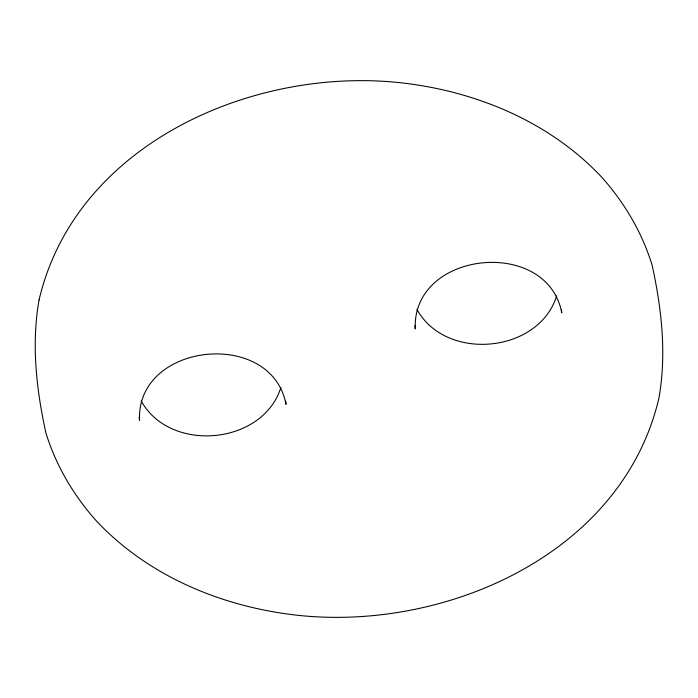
<?xml version="1.0" encoding="UTF-8"?>
<svg xmlns="http://www.w3.org/2000/svg" width="698" height="698" viewBox="0 0 698 698"><rect width="100%" height="100%" fill="white"/><g stroke="black" fill="none" stroke-linecap="round" stroke-linejoin="round"><path stroke-width="1.05" d="M280.901 387.451C262.963 444.94 170.033 453.508 141.153 400.87M556.655 295.917C538.716 353.406 445.778 361.974 416.898 309.345M561.454 309.65L561.75 312.861C547.468 236.578 411.724 250.626 415.275 328.924L414.978 325.713M285.7 401.184L285.997 404.395C271.723 328.104 135.979 342.16 139.53 420.458L139.225 417.247M39.044 300.027C31.27 344.114 36.366 389.51 45.911 432.926C55.936 465.418 73.36 495.013 95.896 520.403C148.36 576.565 223.159 607.304 298.692 615.392C446.511 631.001 622.66 553.435 658.956 397.973C666.73 353.886 661.634 308.49 652.089 265.074C642.064 232.582 624.64 202.987 602.104 177.597C549.64 121.435 474.841 90.696 399.308 82.608C251.489 66.999 75.34 144.565 39.044 300.027"/></g></svg>
